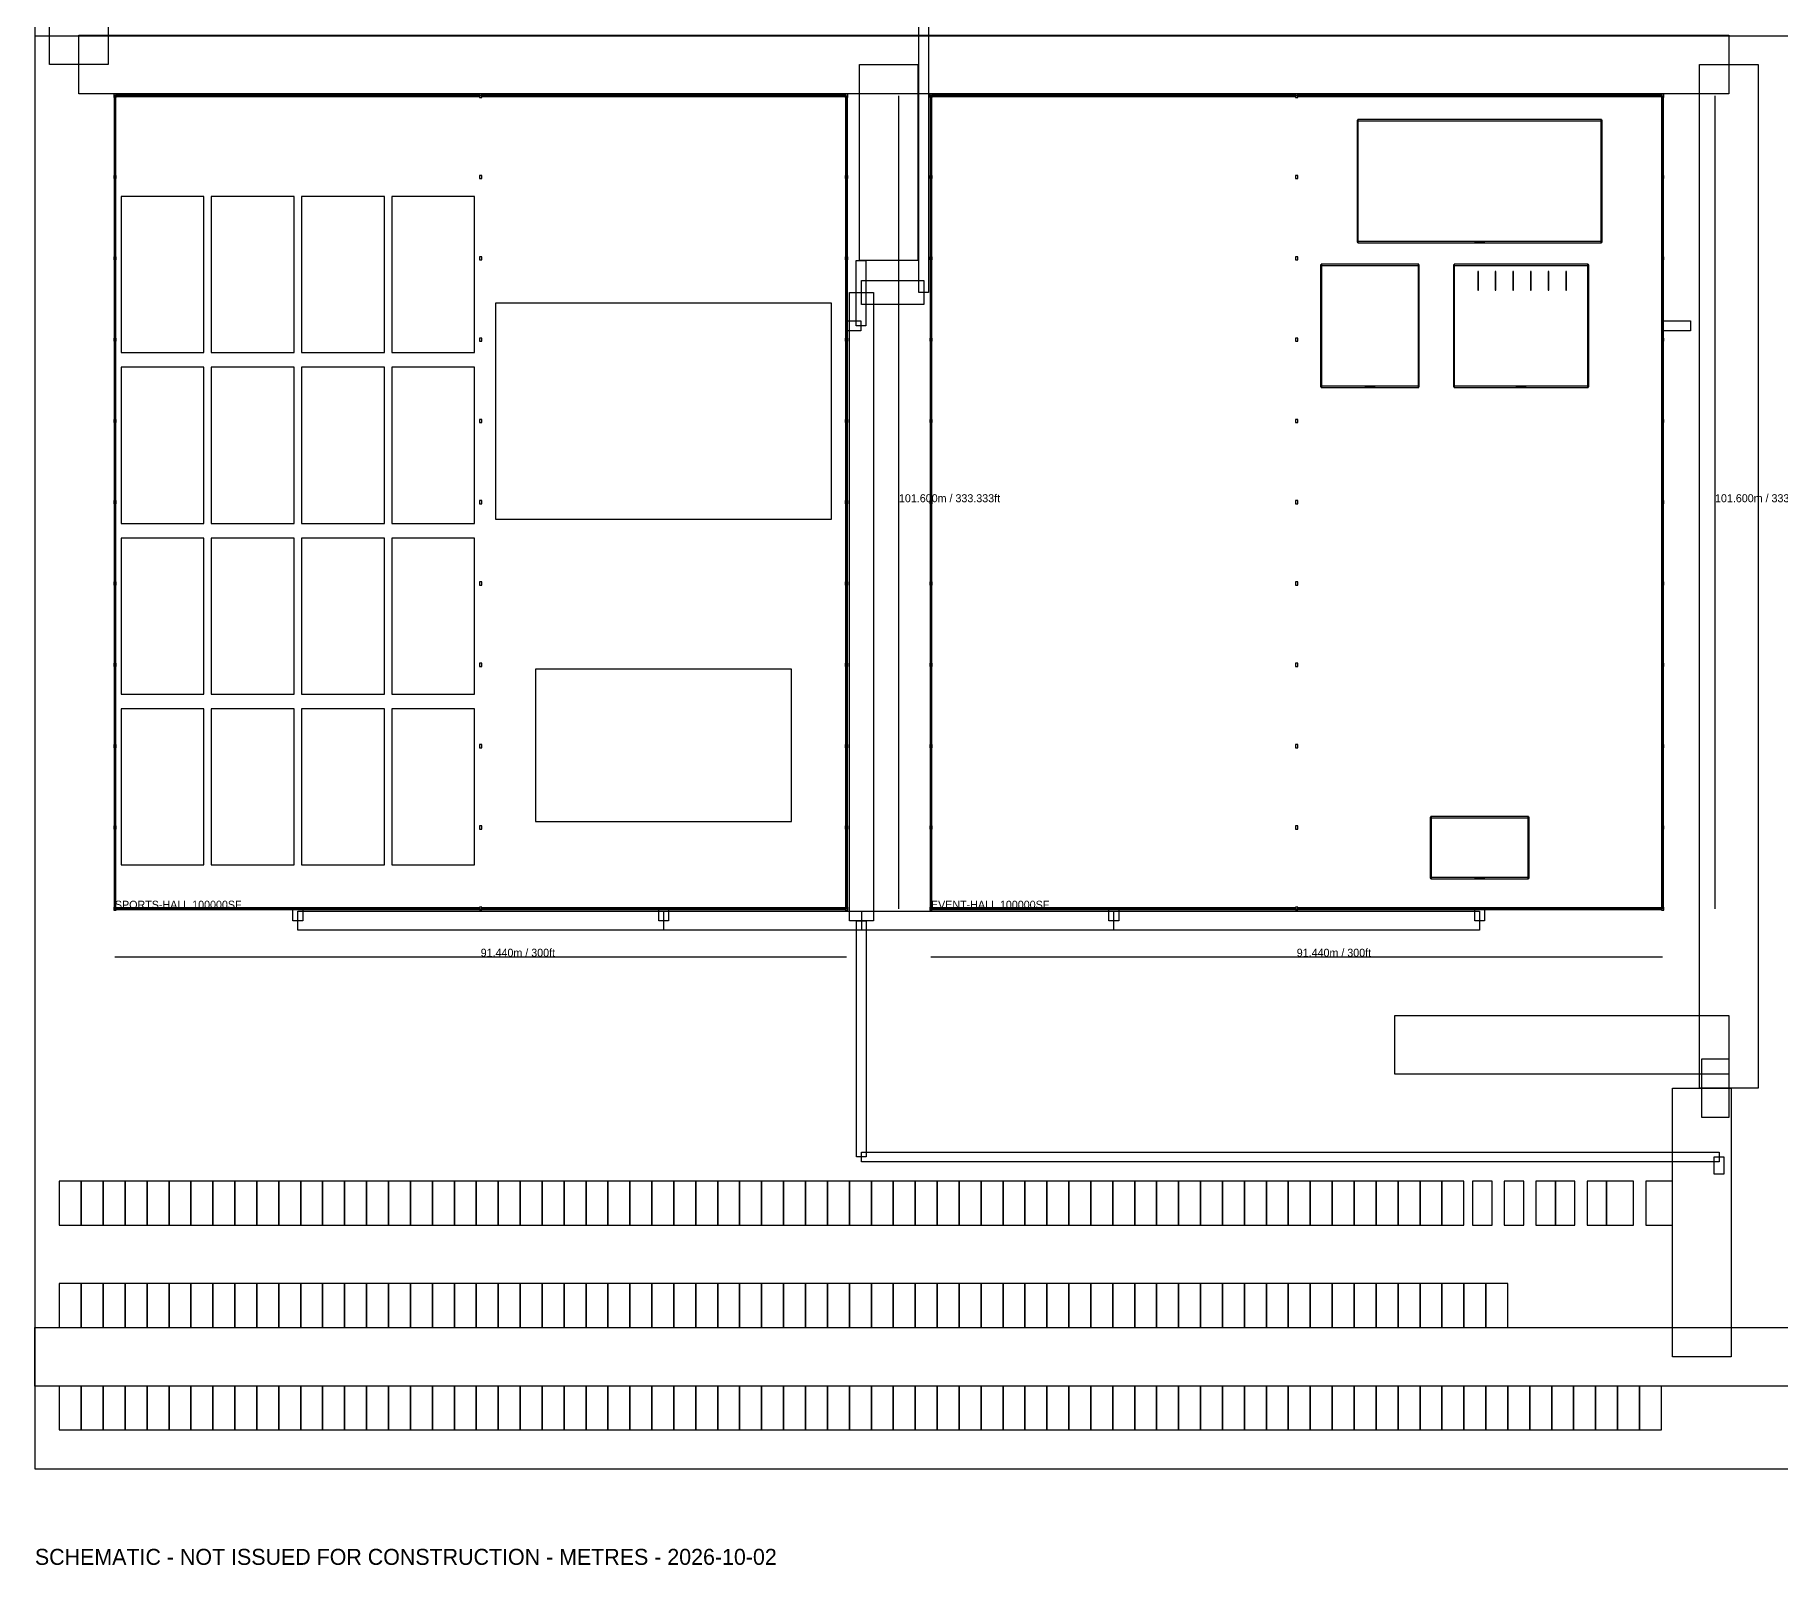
# Model space of a CAD drawing. Header units: metres. Extents: x 0 to 440, y -12 to 455.
# Drawn here: x 0 to 218.1, y -12 to 179.2 of the extents above; entities that cross this region are included whole.
import ezdxf

# ---------------------------------------------------------------- set-up
doc = ezdxf.new("R2010")
doc.units = ezdxf.units.M
for name, color, linetype in [('ASSUMED_BOUNDARY', 7, 'CONTINUOUS'), ('COURT_FREE_ZONE', 7, 'CONTINUOUS'), ('DIMENSIONS', 7, 'CONTINUOUS'), ('HALL_EVENT-HALL', 7, 'CONTINUOUS'), ('HALL_SPORTS-HALL', 7, 'CONTINUOUS'), ('IFCCOLUMN', 7, 'CONTINUOUS'), ('IFCDOOR', 7, 'CONTINUOUS'), ('IFCWALL', 7, 'CONTINUOUS'), ('NOTES', 7, 'CONTINUOUS'), ('OUTDOOR_30_ACRES', 7, 'CONTINUOUS'), ('PARKING_L1', 7, 'CONTINUOUS'), ('PARKING_L1_ADA', 7, 'CONTINUOUS'), ('SITE_ROADS', 7, 'CONTINUOUS'), ('SITE_WALKS', 7, 'CONTINUOUS')]:
    doc.layers.add(name, color=color, linetype=linetype)

msp = doc.modelspace()

# ---------------------------------------------------------------- linework, layer by layer
at = {"layer": 'ASSUMED_BOUNDARY'}
msp.add_lwpolyline([(0, 0), (440, 0), (440, 455), (0, 455)], close=True, dxfattribs=at)
at = {"layer": 'COURT_FREE_ZONE'}
for points in [[(10.762, 139.4944), (21.1252, 139.4944), (21.1252, 159.0016), (10.762, 159.0016)], [(22.0396, 139.4944), (32.4028, 139.4944), (32.4028, 159.0016), (22.0396, 159.0016)], [(33.3172, 139.4944), (43.6804, 139.4944), (43.6804, 159.0016), (33.3172, 159.0016)], [(44.5948, 139.4944), (54.958, 139.4944), (54.958, 159.0016), (44.5948, 159.0016)], [(99.58, 118.6792), (99.58, 145.6792), (57.58, 145.6792), (57.58, 118.6792)], [(10.762, 118.1584), (21.1252, 118.1584), (21.1252, 137.6656), (10.762, 137.6656)], [(22.0396, 118.1584), (32.4028, 118.1584), (32.4028, 137.6656), (22.0396, 137.6656)], [(33.3172, 118.1584), (43.6804, 118.1584), (43.6804, 137.6656), (33.3172, 137.6656)], [(44.5948, 118.1584), (54.958, 118.1584), (54.958, 137.6656), (44.5948, 137.6656)], [(10.762, 96.8224), (21.1252, 96.8224), (21.1252, 116.3296), (10.762, 116.3296)], [(22.0396, 96.8224), (32.4028, 96.8224), (32.4028, 116.3296), (22.0396, 116.3296)], [(33.3172, 96.8224), (43.6804, 96.8224), (43.6804, 116.3296), (33.3172, 116.3296)], [(44.5948, 96.8224), (54.958, 96.8224), (54.958, 116.3296), (44.5948, 116.3296)], [(62.58, 80.9216), (94.58, 80.9216), (94.58, 99.9216), (62.58, 99.9216)], [(10.762, 75.4864), (21.1252, 75.4864), (21.1252, 94.9936), (10.762, 94.9936)], [(22.0396, 75.4864), (32.4028, 75.4864), (32.4028, 94.9936), (22.0396, 94.9936)], [(33.3172, 75.4864), (43.6804, 75.4864), (43.6804, 94.9936), (33.3172, 94.9936)], [(44.5948, 75.4864), (54.958, 75.4864), (54.958, 94.9936), (44.5948, 94.9936)]]:
    msp.add_lwpolyline(points, close=True, dxfattribs=at)
at = {"layer": 'DIMENSIONS'}
for points in [[(108, 70), (108, 171.6)], [(210, 70), (210, 171.6)], [(10, 64), (101.44, 64)], [(112, 64), (203.44, 64)]]:
    msp.add_lwpolyline(points, dxfattribs=at)
at = {"layer": 'HALL_EVENT-HALL'}
msp.add_lwpolyline([(112, 70), (203.44, 70), (203.44, 171.6), (112, 171.6)], close=True, dxfattribs=at)
at = {"layer": 'HALL_SPORTS-HALL'}
msp.add_lwpolyline([(10, 70), (101.44, 70), (101.44, 171.6), (10, 171.6)], close=True, dxfattribs=at)
at = {"layer": 'IFCCOLUMN'}
for points in [[(9.85, 171.400006), (10.15, 171.400006), (10.15, 171.800006), (9.85, 171.800006)], [(55.570001, 171.400006), (55.870001, 171.400006), (55.870001, 171.800006), (55.570001, 171.800006)], [(101.290002, 171.400006), (101.590002, 171.400006), (101.590002, 171.800006), (101.290002, 171.800006)], [(111.85, 171.400006), (112.15, 171.400006), (112.15, 171.800006), (111.85, 171.800006)], [(157.570001, 171.400006), (157.870001, 171.400006), (157.870001, 171.800006), (157.570001, 171.800006)], [(203.290002, 171.400006), (203.590002, 171.400006), (203.590002, 171.800006), (203.290002, 171.800006)], [(9.85, 161.240002), (10.15, 161.240002), (10.15, 161.640002), (9.85, 161.640002)], [(55.570001, 161.240002), (55.870001, 161.240002), (55.870001, 161.640002), (55.570001, 161.640002)], [(101.290002, 161.240002), (101.590002, 161.240002), (101.590002, 161.640002), (101.290002, 161.640002)], [(111.85, 161.240002), (112.15, 161.240002), (112.15, 161.640002), (111.85, 161.640002)], [(157.570001, 161.240002), (157.870001, 161.240002), (157.870001, 161.640002), (157.570001, 161.640002)], [(203.290002, 161.240002), (203.590002, 161.240002), (203.590002, 161.640002), (203.290002, 161.640002)], [(9.85, 151.079999), (10.15, 151.079999), (10.15, 151.479999), (9.85, 151.479999)], [(55.570001, 151.079999), (55.870001, 151.079999), (55.870001, 151.479999), (55.570001, 151.479999)], [(101.290002, 151.079999), (101.590002, 151.079999), (101.590002, 151.479999), (101.290002, 151.479999)], [(111.85, 151.079999), (112.15, 151.079999), (112.15, 151.479999), (111.85, 151.479999)], [(157.570001, 151.079999), (157.870001, 151.079999), (157.870001, 151.479999), (157.570001, 151.479999)], [(203.290002, 151.079999), (203.590002, 151.079999), (203.590002, 151.479999), (203.290002, 151.479999)], [(9.85, 140.919995), (10.15, 140.919995), (10.15, 141.319995), (9.85, 141.319995)], [(55.570001, 140.919995), (55.870001, 140.919995), (55.870001, 141.319995), (55.570001, 141.319995)], [(101.290002, 140.919995), (101.590002, 140.919995), (101.590002, 141.319995), (101.290002, 141.319995)], [(111.85, 140.919995), (112.15, 140.919995), (112.15, 141.319995), (111.85, 141.319995)], [(157.570001, 140.919995), (157.870001, 140.919995), (157.870001, 141.319995), (157.570001, 141.319995)], [(203.290002, 140.919995), (203.590002, 140.919995), (203.590002, 141.319995), (203.290002, 141.319995)], [(9.85, 130.760007), (10.15, 130.760007), (10.15, 131.160007), (9.85, 131.160007)], [(55.570001, 130.760007), (55.870001, 130.760007), (55.870001, 131.160007), (55.570001, 131.160007)], [(101.290002, 130.760007), (101.590002, 130.760007), (101.590002, 131.160007), (101.290002, 131.160007)], [(111.85, 130.760007), (112.15, 130.760007), (112.15, 131.160007), (111.85, 131.160007)], [(157.570001, 130.760007), (157.870001, 130.760007), (157.870001, 131.160007), (157.570001, 131.160007)], [(203.290002, 130.760007), (203.590002, 130.760007), (203.590002, 131.160007), (203.290002, 131.160007)], [(9.85, 120.600003), (10.15, 120.600003), (10.15, 121.000003), (9.85, 121.000003)], [(55.570001, 120.600003), (55.870001, 120.600003), (55.870001, 121.000003), (55.570001, 121.000003)], [(101.290002, 120.600003), (101.590002, 120.600003), (101.590002, 121.000003), (101.290002, 121.000003)], [(111.85, 120.600003), (112.15, 120.600003), (112.15, 121.000003), (111.85, 121.000003)], [(157.570001, 120.600003), (157.870001, 120.600003), (157.870001, 121.000003), (157.570001, 121.000003)], [(203.290002, 120.600003), (203.590002, 120.600003), (203.590002, 121.000003), (203.290002, 121.000003)], [(9.85, 110.439999), (10.15, 110.439999), (10.15, 110.839999), (9.85, 110.839999)], [(55.570001, 110.439999), (55.870001, 110.439999), (55.870001, 110.839999), (55.570001, 110.839999)], [(101.290002, 110.439999), (101.590002, 110.439999), (101.590002, 110.839999), (101.290002, 110.839999)], [(111.85, 110.439999), (112.15, 110.439999), (112.15, 110.839999), (111.85, 110.839999)], [(157.570001, 110.439999), (157.870001, 110.439999), (157.870001, 110.839999), (157.570001, 110.839999)], [(203.290002, 110.439999), (203.590002, 110.439999), (203.590002, 110.839999), (203.290002, 110.839999)], [(9.85, 100.280003), (10.15, 100.280003), (10.15, 100.680003), (9.85, 100.680003)], [(55.570001, 100.280003), (55.870001, 100.280003), (55.870001, 100.680003), (55.570001, 100.680003)], [(101.290002, 100.280003), (101.590002, 100.280003), (101.590002, 100.680003), (101.290002, 100.680003)], [(111.85, 100.280003), (112.15, 100.280003), (112.15, 100.680003), (111.85, 100.680003)], [(157.570001, 100.280003), (157.870001, 100.280003), (157.870001, 100.680003), (157.570001, 100.680003)], [(203.290002, 100.280003), (203.590002, 100.280003), (203.590002, 100.680003), (203.290002, 100.680003)], [(9.85, 90.12), (10.15, 90.12), (10.15, 90.52), (9.85, 90.52)], [(55.570001, 90.12), (55.870001, 90.12), (55.870001, 90.52), (55.570001, 90.52)], [(101.290002, 90.12), (101.590002, 90.12), (101.590002, 90.52), (101.290002, 90.52)], [(111.85, 90.12), (112.15, 90.12), (112.15, 90.52), (111.85, 90.52)], [(157.570001, 90.12), (157.870001, 90.12), (157.870001, 90.52), (157.570001, 90.52)], [(203.290002, 90.12), (203.590002, 90.12), (203.590002, 90.52), (203.290002, 90.52)], [(9.85, 79.960004), (10.15, 79.960004), (10.15, 80.360004), (9.85, 80.360004)], [(55.570001, 79.960004), (55.870001, 79.960004), (55.870001, 80.360004), (55.570001, 80.360004)], [(101.290002, 79.960004), (101.590002, 79.960004), (101.590002, 80.360004), (101.290002, 80.360004)], [(111.85, 79.960004), (112.15, 79.960004), (112.15, 80.360004), (111.85, 80.360004)], [(157.570001, 79.960004), (157.870001, 79.960004), (157.870001, 80.360004), (157.570001, 80.360004)], [(203.290002, 79.960004), (203.590002, 79.960004), (203.590002, 80.360004), (203.290002, 80.360004)], [(9.85, 69.8), (10.15, 69.8), (10.15, 70.2), (9.85, 70.2)], [(55.570001, 69.8), (55.870001, 69.8), (55.870001, 70.2), (55.570001, 70.2)], [(101.290002, 69.8), (101.590002, 69.8), (101.590002, 70.2), (101.290002, 70.2)], [(111.85, 69.8), (112.15, 69.8), (112.15, 70.2), (111.85, 70.2)], [(157.570001, 69.8), (157.870001, 69.8), (157.870001, 70.2), (157.570001, 70.2)], [(203.290002, 69.8), (203.590002, 69.8), (203.590002, 70.2), (203.290002, 70.2)]]:
    msp.add_lwpolyline(points, close=True, dxfattribs=at)
at = {"layer": 'IFCDOOR'}
for points in [[(31.6408, 171.57), (34.0792, 171.57), (34.0792, 171.63), (31.6408, 171.63)], [(77.3608, 171.57), (79.7992, 171.57), (79.7992, 171.63), (77.3608, 171.63)], [(133.6408, 171.57), (136.0792, 171.57), (136.0792, 171.63), (133.6408, 171.63)], [(179.3608, 171.57), (181.7992, 171.57), (181.7992, 171.63), (179.3608, 171.63)], [(179.97, 153.282), (181.19, 153.282), (181.19, 153.342), (179.97, 153.342)], [(101.41, 144.3712), (101.47, 144.3712), (101.47, 148.0288), (101.41, 148.0288)], [(203.41, 144.3712), (203.47, 144.3712), (203.47, 148.0288), (203.41, 148.0288)], [(166.254, 135.1972), (167.474, 135.1972), (167.474, 135.2572), (166.254, 135.2572)], [(185.1516, 135.1972), (186.3716, 135.1972), (186.3716, 135.2572), (185.1516, 135.2572)], [(9.97, 114.5008), (10.03, 114.5008), (10.03, 116.9392), (9.97, 116.9392)], [(111.97, 114.5008), (112.03, 114.5008), (112.03, 116.9392), (111.97, 116.9392)], [(179.97, 73.78), (181.19, 73.78), (181.19, 73.84), (179.97, 73.84)], [(31.6408, 69.97), (34.0792, 69.97), (34.0792, 70.03), (31.6408, 70.03)], [(77.3608, 69.97), (79.7992, 69.97), (79.7992, 70.03), (77.3608, 70.03)], [(133.6408, 69.97), (136.0792, 69.97), (136.0792, 70.03), (133.6408, 70.03)], [(179.3608, 69.97), (181.7992, 69.97), (181.7992, 70.03), (179.3608, 70.03)]]:
    msp.add_lwpolyline(points, close=True, dxfattribs=at)
at = {"layer": 'IFCWALL'}
for points in [[(9.89, 161.54), (10.11, 161.54), (10.11, 171.5), (9.89, 171.5)], [(9.89, 161.54), (10.11, 161.54), (10.11, 171.5), (9.89, 171.5)], [(10.15, 171.49), (55.57, 171.49), (55.57, 171.71), (10.15, 171.71)], [(55.87, 171.49), (101.29, 171.49), (101.29, 171.71), (55.87, 171.71)], [(101.33, 161.54), (101.55, 161.54), (101.55, 171.5), (101.33, 171.5)], [(101.33, 161.54), (101.55, 161.54), (101.55, 171.5), (101.33, 171.5)], [(111.89, 161.54), (112.11, 161.54), (112.11, 171.5), (111.89, 171.5)], [(111.89, 161.54), (112.11, 161.54), (112.11, 171.5), (111.89, 171.5)], [(112.15, 171.49), (157.57, 171.49), (157.57, 171.71), (112.15, 171.71)], [(157.87, 171.49), (203.29, 171.49), (203.29, 171.71), (157.87, 171.71)], [(203.33, 161.54), (203.55, 161.54), (203.55, 171.5), (203.33, 171.5)], [(203.33, 161.54), (203.55, 161.54), (203.55, 171.5), (203.33, 171.5)], [(165.265, 153.312), (165.415, 153.312), (165.415, 168.552), (165.265, 168.552)], [(165.34, 168.477), (195.82, 168.477), (195.82, 168.627), (165.34, 168.627)], [(195.745, 153.312), (195.895, 153.312), (195.895, 168.552), (195.745, 168.552)], [(9.89, 151.38), (10.11, 151.38), (10.11, 161.34), (9.89, 161.34)], [(9.89, 151.38), (10.11, 151.38), (10.11, 161.34), (9.89, 161.34)], [(101.33, 151.38), (101.55, 151.38), (101.55, 161.34), (101.33, 161.34)], [(101.33, 151.38), (101.55, 151.38), (101.55, 161.34), (101.33, 161.34)], [(111.89, 151.38), (112.11, 151.38), (112.11, 161.34), (111.89, 161.34)], [(111.89, 151.38), (112.11, 151.38), (112.11, 161.34), (111.89, 161.34)], [(203.33, 151.38), (203.55, 151.38), (203.55, 161.34), (203.33, 161.34)], [(203.33, 151.38), (203.55, 151.38), (203.55, 161.34), (203.33, 161.34)], [(165.34, 153.237), (195.82, 153.237), (195.82, 153.387), (165.34, 153.387)], [(9.89, 141.22), (10.11, 141.22), (10.11, 151.18), (9.89, 151.18)], [(9.89, 141.22), (10.11, 141.22), (10.11, 151.18), (9.89, 151.18)], [(101.33, 141.22), (101.55, 141.22), (101.55, 151.18), (101.33, 151.18)], [(111.89, 141.22), (112.11, 141.22), (112.11, 151.18), (111.89, 151.18)], [(111.89, 141.22), (112.11, 141.22), (112.11, 151.18), (111.89, 151.18)], [(160.768, 150.3922), (172.96, 150.3922), (172.96, 150.5422), (160.768, 150.5422)], [(177.3796, 150.3922), (194.1436, 150.3922), (194.1436, 150.5422), (177.3796, 150.5422)], [(203.33, 141.22), (203.55, 141.22), (203.55, 151.18), (203.33, 151.18)], [(160.693, 135.2272), (160.843, 135.2272), (160.843, 150.4672), (160.693, 150.4672)], [(172.885, 135.2272), (173.035, 135.2272), (173.035, 150.4672), (172.885, 150.4672)], [(177.3046, 135.2272), (177.4546, 135.2272), (177.4546, 150.4672), (177.3046, 150.4672)], [(180.3396, 147.3172), (180.4196, 147.3172), (180.4196, 149.6172), (180.3396, 149.6172)], [(182.5396, 147.3172), (182.6196, 147.3172), (182.6196, 149.6172), (182.5396, 149.6172)], [(184.7396, 147.3172), (184.8196, 147.3172), (184.8196, 149.6172), (184.7396, 149.6172)], [(186.9396, 147.3172), (187.0196, 147.3172), (187.0196, 149.6172), (186.9396, 149.6172)], [(189.1396, 147.3172), (189.2196, 147.3172), (189.2196, 149.6172), (189.1396, 149.6172)], [(191.3396, 147.3172), (191.4196, 147.3172), (191.4196, 149.6172), (191.3396, 149.6172)], [(194.0686, 135.2272), (194.2186, 135.2272), (194.2186, 150.4672), (194.0686, 150.4672)], [(9.89, 131.06), (10.11, 131.06), (10.11, 141.02), (9.89, 141.02)], [(9.89, 131.06), (10.11, 131.06), (10.11, 141.02), (9.89, 141.02)], [(101.33, 131.06), (101.55, 131.06), (101.55, 141.02), (101.33, 141.02)], [(101.33, 131.06), (101.55, 131.06), (101.55, 141.02), (101.33, 141.02)], [(111.89, 131.06), (112.11, 131.06), (112.11, 141.02), (111.89, 141.02)], [(111.89, 131.06), (112.11, 131.06), (112.11, 141.02), (111.89, 141.02)], [(203.33, 131.06), (203.55, 131.06), (203.55, 141.02), (203.33, 141.02)], [(203.33, 131.06), (203.55, 131.06), (203.55, 141.02), (203.33, 141.02)], [(160.768, 135.1522), (172.96, 135.1522), (172.96, 135.3022), (160.768, 135.3022)], [(177.3796, 135.1522), (194.1436, 135.1522), (194.1436, 135.3022), (177.3796, 135.3022)], [(9.89, 120.9), (10.11, 120.9), (10.11, 130.86), (9.89, 130.86)], [(9.89, 120.9), (10.11, 120.9), (10.11, 130.86), (9.89, 130.86)], [(101.33, 120.9), (101.55, 120.9), (101.55, 130.86), (101.33, 130.86)], [(101.33, 120.9), (101.55, 120.9), (101.55, 130.86), (101.33, 130.86)], [(111.89, 120.9), (112.11, 120.9), (112.11, 130.86), (111.89, 130.86)], [(111.89, 120.9), (112.11, 120.9), (112.11, 130.86), (111.89, 130.86)], [(203.33, 120.9), (203.55, 120.9), (203.55, 130.86), (203.33, 130.86)], [(203.33, 120.9), (203.55, 120.9), (203.55, 130.86), (203.33, 130.86)], [(9.89, 110.74), (10.11, 110.74), (10.11, 120.7), (9.89, 120.7)], [(101.33, 110.74), (101.55, 110.74), (101.55, 120.7), (101.33, 120.7)], [(101.33, 110.74), (101.55, 110.74), (101.55, 120.7), (101.33, 120.7)], [(111.89, 110.74), (112.11, 110.74), (112.11, 120.7), (111.89, 120.7)], [(203.33, 110.74), (203.55, 110.74), (203.55, 120.7), (203.33, 120.7)], [(203.33, 110.74), (203.55, 110.74), (203.55, 120.7), (203.33, 120.7)], [(9.89, 100.58), (10.11, 100.58), (10.11, 110.54), (9.89, 110.54)], [(9.89, 100.58), (10.11, 100.58), (10.11, 110.54), (9.89, 110.54)], [(101.33, 100.58), (101.55, 100.58), (101.55, 110.54), (101.33, 110.54)], [(101.33, 100.58), (101.55, 100.58), (101.55, 110.54), (101.33, 110.54)], [(111.89, 100.58), (112.11, 100.58), (112.11, 110.54), (111.89, 110.54)], [(111.89, 100.58), (112.11, 100.58), (112.11, 110.54), (111.89, 110.54)], [(203.33, 100.58), (203.55, 100.58), (203.55, 110.54), (203.33, 110.54)], [(203.33, 100.58), (203.55, 100.58), (203.55, 110.54), (203.33, 110.54)], [(9.89, 90.42), (10.11, 90.42), (10.11, 100.38), (9.89, 100.38)], [(9.89, 90.42), (10.11, 90.42), (10.11, 100.38), (9.89, 100.38)], [(101.33, 90.42), (101.55, 90.42), (101.55, 100.38), (101.33, 100.38)], [(101.33, 90.42), (101.55, 90.42), (101.55, 100.38), (101.33, 100.38)], [(111.89, 90.42), (112.11, 90.42), (112.11, 100.38), (111.89, 100.38)], [(111.89, 90.42), (112.11, 90.42), (112.11, 100.38), (111.89, 100.38)], [(203.33, 90.42), (203.55, 90.42), (203.55, 100.38), (203.33, 100.38)], [(203.33, 90.42), (203.55, 90.42), (203.55, 100.38), (203.33, 100.38)], [(9.89, 80.26), (10.11, 80.26), (10.11, 90.22), (9.89, 90.22)], [(9.89, 80.26), (10.11, 80.26), (10.11, 90.22), (9.89, 90.22)], [(101.33, 80.26), (101.55, 80.26), (101.55, 90.22), (101.33, 90.22)], [(101.33, 80.26), (101.55, 80.26), (101.55, 90.22), (101.33, 90.22)], [(111.89, 80.26), (112.11, 80.26), (112.11, 90.22), (111.89, 90.22)], [(111.89, 80.26), (112.11, 80.26), (112.11, 90.22), (111.89, 90.22)], [(203.33, 80.26), (203.55, 80.26), (203.55, 90.22), (203.33, 90.22)], [(203.33, 80.26), (203.55, 80.26), (203.55, 90.22), (203.33, 90.22)], [(174.409, 73.81), (174.559, 73.81), (174.559, 81.43), (174.409, 81.43)], [(174.484, 81.355), (186.676, 81.355), (186.676, 81.505), (174.484, 81.505)], [(186.601, 73.81), (186.751, 73.81), (186.751, 81.43), (186.601, 81.43)], [(9.89, 70.1), (10.11, 70.1), (10.11, 80.06), (9.89, 80.06)], [(9.89, 70.1), (10.11, 70.1), (10.11, 80.06), (9.89, 80.06)], [(101.33, 70.1), (101.55, 70.1), (101.55, 80.06), (101.33, 80.06)], [(101.33, 70.1), (101.55, 70.1), (101.55, 80.06), (101.33, 80.06)], [(111.89, 70.1), (112.11, 70.1), (112.11, 80.06), (111.89, 80.06)], [(111.89, 70.1), (112.11, 70.1), (112.11, 80.06), (111.89, 80.06)], [(203.33, 70.1), (203.55, 70.1), (203.55, 80.06), (203.33, 80.06)], [(203.33, 70.1), (203.55, 70.1), (203.55, 80.06), (203.33, 80.06)], [(174.484, 73.735), (186.676, 73.735), (186.676, 73.885), (174.484, 73.885)], [(10.15, 69.89), (55.57, 69.89), (55.57, 70.11), (10.15, 70.11)], [(55.87, 69.89), (101.29, 69.89), (101.29, 70.11), (55.87, 70.11)], [(112.15, 69.89), (157.57, 69.89), (157.57, 70.11), (112.15, 70.11)], [(157.87, 69.89), (203.29, 69.89), (203.29, 70.11), (157.87, 70.11)]]:
    msp.add_lwpolyline(points, close=True, dxfattribs=at)
at = {"layer": 'OUTDOOR_30_ACRES'}
msp.add_lwpolyline([(0, 179.077971), (440, 179.077971), (440, 455), (0, 455)], close=True, dxfattribs=at)
at = {"layer": 'PARKING_L1'}
for points in [[(3.048, 30.4592), (5.7912, 30.4592), (5.7912, 35.9456), (3.048, 35.9456)], [(5.7912, 30.4592), (8.5344, 30.4592), (8.5344, 35.9456), (5.7912, 35.9456)], [(8.5344, 30.4592), (11.2776, 30.4592), (11.2776, 35.9456), (8.5344, 35.9456)], [(11.2776, 30.4592), (14.0208, 30.4592), (14.0208, 35.9456), (11.2776, 35.9456)], [(14.0208, 30.4592), (16.764, 30.4592), (16.764, 35.9456), (14.0208, 35.9456)], [(16.764, 30.4592), (19.5072, 30.4592), (19.5072, 35.9456), (16.764, 35.9456)], [(19.5072, 30.4592), (22.2504, 30.4592), (22.2504, 35.9456), (19.5072, 35.9456)], [(22.2504, 30.4592), (24.9936, 30.4592), (24.9936, 35.9456), (22.2504, 35.9456)], [(24.9936, 30.4592), (27.7368, 30.4592), (27.7368, 35.9456), (24.9936, 35.9456)], [(27.7368, 30.4592), (30.48, 30.4592), (30.48, 35.9456), (27.7368, 35.9456)], [(30.48, 30.4592), (33.2232, 30.4592), (33.2232, 35.9456), (30.48, 35.9456)], [(33.2232, 30.4592), (35.9664, 30.4592), (35.9664, 35.9456), (33.2232, 35.9456)], [(35.9664, 30.4592), (38.7096, 30.4592), (38.7096, 35.9456), (35.9664, 35.9456)], [(38.7096, 30.4592), (41.4528, 30.4592), (41.4528, 35.9456), (38.7096, 35.9456)], [(41.4528, 30.4592), (44.196, 30.4592), (44.196, 35.9456), (41.4528, 35.9456)], [(44.196, 30.4592), (46.9392, 30.4592), (46.9392, 35.9456), (44.196, 35.9456)], [(46.9392, 30.4592), (49.6824, 30.4592), (49.6824, 35.9456), (46.9392, 35.9456)], [(49.6824, 30.4592), (52.4256, 30.4592), (52.4256, 35.9456), (49.6824, 35.9456)], [(52.4256, 30.4592), (55.1688, 30.4592), (55.1688, 35.9456), (52.4256, 35.9456)], [(55.1688, 30.4592), (57.912, 30.4592), (57.912, 35.9456), (55.1688, 35.9456)], [(57.912, 30.4592), (60.6552, 30.4592), (60.6552, 35.9456), (57.912, 35.9456)], [(60.6552, 30.4592), (63.3984, 30.4592), (63.3984, 35.9456), (60.6552, 35.9456)], [(63.3984, 30.4592), (66.1416, 30.4592), (66.1416, 35.9456), (63.3984, 35.9456)], [(66.1416, 30.4592), (68.8848, 30.4592), (68.8848, 35.9456), (66.1416, 35.9456)], [(68.8848, 30.4592), (71.628, 30.4592), (71.628, 35.9456), (68.8848, 35.9456)], [(71.628, 30.4592), (74.3712, 30.4592), (74.3712, 35.9456), (71.628, 35.9456)], [(74.3712, 30.4592), (77.1144, 30.4592), (77.1144, 35.9456), (74.3712, 35.9456)], [(77.1144, 30.4592), (79.8576, 30.4592), (79.8576, 35.9456), (77.1144, 35.9456)], [(79.8576, 30.4592), (82.6008, 30.4592), (82.6008, 35.9456), (79.8576, 35.9456)], [(82.6008, 30.4592), (85.344, 30.4592), (85.344, 35.9456), (82.6008, 35.9456)], [(85.344, 30.4592), (88.0872, 30.4592), (88.0872, 35.9456), (85.344, 35.9456)], [(88.0872, 30.4592), (90.8304, 30.4592), (90.8304, 35.9456), (88.0872, 35.9456)], [(90.8304, 30.4592), (93.5736, 30.4592), (93.5736, 35.9456), (90.8304, 35.9456)], [(93.5736, 30.4592), (96.3168, 30.4592), (96.3168, 35.9456), (93.5736, 35.9456)], [(96.3168, 30.4592), (99.06, 30.4592), (99.06, 35.9456), (96.3168, 35.9456)], [(99.06, 30.4592), (101.8032, 30.4592), (101.8032, 35.9456), (99.06, 35.9456)], [(101.8032, 30.4592), (104.5464, 30.4592), (104.5464, 35.9456), (101.8032, 35.9456)], [(104.5464, 30.4592), (107.2896, 30.4592), (107.2896, 35.9456), (104.5464, 35.9456)], [(107.2896, 30.4592), (110.0328, 30.4592), (110.0328, 35.9456), (107.2896, 35.9456)], [(110.0328, 30.4592), (112.776, 30.4592), (112.776, 35.9456), (110.0328, 35.9456)], [(112.776, 30.4592), (115.5192, 30.4592), (115.5192, 35.9456), (112.776, 35.9456)], [(115.5192, 30.4592), (118.2624, 30.4592), (118.2624, 35.9456), (115.5192, 35.9456)], [(118.2624, 30.4592), (121.0056, 30.4592), (121.0056, 35.9456), (118.2624, 35.9456)], [(121.0056, 30.4592), (123.7488, 30.4592), (123.7488, 35.9456), (121.0056, 35.9456)], [(123.7488, 30.4592), (126.492, 30.4592), (126.492, 35.9456), (123.7488, 35.9456)], [(126.492, 30.4592), (129.2352, 30.4592), (129.2352, 35.9456), (126.492, 35.9456)], [(129.2352, 30.4592), (131.9784, 30.4592), (131.9784, 35.9456), (129.2352, 35.9456)], [(131.9784, 30.4592), (134.7216, 30.4592), (134.7216, 35.9456), (131.9784, 35.9456)], [(134.7216, 30.4592), (137.4648, 30.4592), (137.4648, 35.9456), (134.7216, 35.9456)], [(137.4648, 30.4592), (140.208, 30.4592), (140.208, 35.9456), (137.4648, 35.9456)], [(140.208, 30.4592), (142.9512, 30.4592), (142.9512, 35.9456), (140.208, 35.9456)], [(142.9512, 30.4592), (145.6944, 30.4592), (145.6944, 35.9456), (142.9512, 35.9456)], [(145.6944, 30.4592), (148.4376, 30.4592), (148.4376, 35.9456), (145.6944, 35.9456)], [(148.4376, 30.4592), (151.1808, 30.4592), (151.1808, 35.9456), (148.4376, 35.9456)], [(151.1808, 30.4592), (153.924, 30.4592), (153.924, 35.9456), (151.1808, 35.9456)], [(153.924, 30.4592), (156.6672, 30.4592), (156.6672, 35.9456), (153.924, 35.9456)], [(156.6672, 30.4592), (159.4104, 30.4592), (159.4104, 35.9456), (156.6672, 35.9456)], [(159.4104, 30.4592), (162.1536, 30.4592), (162.1536, 35.9456), (159.4104, 35.9456)], [(162.1536, 30.4592), (164.8968, 30.4592), (164.8968, 35.9456), (162.1536, 35.9456)], [(164.8968, 30.4592), (167.64, 30.4592), (167.64, 35.9456), (164.8968, 35.9456)], [(167.64, 30.4592), (170.3832, 30.4592), (170.3832, 35.9456), (167.64, 35.9456)], [(170.3832, 30.4592), (173.1264, 30.4592), (173.1264, 35.9456), (170.3832, 35.9456)], [(173.1264, 30.4592), (175.8696, 30.4592), (175.8696, 35.9456), (173.1264, 35.9456)], [(175.8696, 30.4592), (178.6128, 30.4592), (178.6128, 35.9456), (175.8696, 35.9456)], [(3.048, 17.6576), (5.7912, 17.6576), (5.7912, 23.144), (3.048, 23.144)], [(5.7912, 17.6576), (8.5344, 17.6576), (8.5344, 23.144), (5.7912, 23.144)], [(8.5344, 17.6576), (11.2776, 17.6576), (11.2776, 23.144), (8.5344, 23.144)], [(11.2776, 17.6576), (14.0208, 17.6576), (14.0208, 23.144), (11.2776, 23.144)], [(14.0208, 17.6576), (16.764, 17.6576), (16.764, 23.144), (14.0208, 23.144)], [(16.764, 17.6576), (19.5072, 17.6576), (19.5072, 23.144), (16.764, 23.144)], [(19.5072, 17.6576), (22.2504, 17.6576), (22.2504, 23.144), (19.5072, 23.144)], [(22.2504, 17.6576), (24.9936, 17.6576), (24.9936, 23.144), (22.2504, 23.144)], [(24.9936, 17.6576), (27.7368, 17.6576), (27.7368, 23.144), (24.9936, 23.144)], [(27.7368, 17.6576), (30.48, 17.6576), (30.48, 23.144), (27.7368, 23.144)], [(30.48, 17.6576), (33.2232, 17.6576), (33.2232, 23.144), (30.48, 23.144)], [(33.2232, 17.6576), (35.9664, 17.6576), (35.9664, 23.144), (33.2232, 23.144)], [(35.9664, 17.6576), (38.7096, 17.6576), (38.7096, 23.144), (35.9664, 23.144)], [(38.7096, 17.6576), (41.4528, 17.6576), (41.4528, 23.144), (38.7096, 23.144)], [(41.4528, 17.6576), (44.196, 17.6576), (44.196, 23.144), (41.4528, 23.144)], [(44.196, 17.6576), (46.9392, 17.6576), (46.9392, 23.144), (44.196, 23.144)], [(46.9392, 17.6576), (49.6824, 17.6576), (49.6824, 23.144), (46.9392, 23.144)], [(49.6824, 17.6576), (52.4256, 17.6576), (52.4256, 23.144), (49.6824, 23.144)], [(52.4256, 17.6576), (55.1688, 17.6576), (55.1688, 23.144), (52.4256, 23.144)], [(55.1688, 17.6576), (57.912, 17.6576), (57.912, 23.144), (55.1688, 23.144)], [(57.912, 17.6576), (60.6552, 17.6576), (60.6552, 23.144), (57.912, 23.144)], [(60.6552, 17.6576), (63.3984, 17.6576), (63.3984, 23.144), (60.6552, 23.144)], [(63.3984, 17.6576), (66.1416, 17.6576), (66.1416, 23.144), (63.3984, 23.144)], [(66.1416, 17.6576), (68.8848, 17.6576), (68.8848, 23.144), (66.1416, 23.144)], [(68.8848, 17.6576), (71.628, 17.6576), (71.628, 23.144), (68.8848, 23.144)], [(71.628, 17.6576), (74.3712, 17.6576), (74.3712, 23.144), (71.628, 23.144)], [(74.3712, 17.6576), (77.1144, 17.6576), (77.1144, 23.144), (74.3712, 23.144)], [(77.1144, 17.6576), (79.8576, 17.6576), (79.8576, 23.144), (77.1144, 23.144)], [(79.8576, 17.6576), (82.6008, 17.6576), (82.6008, 23.144), (79.8576, 23.144)], [(82.6008, 17.6576), (85.344, 17.6576), (85.344, 23.144), (82.6008, 23.144)], [(85.344, 17.6576), (88.0872, 17.6576), (88.0872, 23.144), (85.344, 23.144)], [(88.0872, 17.6576), (90.8304, 17.6576), (90.8304, 23.144), (88.0872, 23.144)], [(90.8304, 17.6576), (93.5736, 17.6576), (93.5736, 23.144), (90.8304, 23.144)], [(93.5736, 17.6576), (96.3168, 17.6576), (96.3168, 23.144), (93.5736, 23.144)], [(96.3168, 17.6576), (99.06, 17.6576), (99.06, 23.144), (96.3168, 23.144)], [(99.06, 17.6576), (101.8032, 17.6576), (101.8032, 23.144), (99.06, 23.144)], [(101.8032, 17.6576), (104.5464, 17.6576), (104.5464, 23.144), (101.8032, 23.144)], [(104.5464, 17.6576), (107.2896, 17.6576), (107.2896, 23.144), (104.5464, 23.144)], [(107.2896, 17.6576), (110.0328, 17.6576), (110.0328, 23.144), (107.2896, 23.144)], [(110.0328, 17.6576), (112.776, 17.6576), (112.776, 23.144), (110.0328, 23.144)], [(112.776, 17.6576), (115.5192, 17.6576), (115.5192, 23.144), (112.776, 23.144)], [(115.5192, 17.6576), (118.2624, 17.6576), (118.2624, 23.144), (115.5192, 23.144)], [(118.2624, 17.6576), (121.0056, 17.6576), (121.0056, 23.144), (118.2624, 23.144)], [(121.0056, 17.6576), (123.7488, 17.6576), (123.7488, 23.144), (121.0056, 23.144)], [(123.7488, 17.6576), (126.492, 17.6576), (126.492, 23.144), (123.7488, 23.144)], [(126.492, 17.6576), (129.2352, 17.6576), (129.2352, 23.144), (126.492, 23.144)], [(129.2352, 17.6576), (131.9784, 17.6576), (131.9784, 23.144), (129.2352, 23.144)], [(131.9784, 17.6576), (134.7216, 17.6576), (134.7216, 23.144), (131.9784, 23.144)], [(134.7216, 17.6576), (137.4648, 17.6576), (137.4648, 23.144), (134.7216, 23.144)], [(137.4648, 17.6576), (140.208, 17.6576), (140.208, 23.144), (137.4648, 23.144)], [(140.208, 17.6576), (142.9512, 17.6576), (142.9512, 23.144), (140.208, 23.144)], [(142.9512, 17.6576), (145.6944, 17.6576), (145.6944, 23.144), (142.9512, 23.144)], [(145.6944, 17.6576), (148.4376, 17.6576), (148.4376, 23.144), (145.6944, 23.144)], [(148.4376, 17.6576), (151.1808, 17.6576), (151.1808, 23.144), (148.4376, 23.144)], [(151.1808, 17.6576), (153.924, 17.6576), (153.924, 23.144), (151.1808, 23.144)], [(153.924, 17.6576), (156.6672, 17.6576), (156.6672, 23.144), (153.924, 23.144)], [(156.6672, 17.6576), (159.4104, 17.6576), (159.4104, 23.144), (156.6672, 23.144)], [(159.4104, 17.6576), (162.1536, 17.6576), (162.1536, 23.144), (159.4104, 23.144)], [(162.1536, 17.6576), (164.8968, 17.6576), (164.8968, 23.144), (162.1536, 23.144)], [(164.8968, 17.6576), (167.64, 17.6576), (167.64, 23.144), (164.8968, 23.144)], [(167.64, 17.6576), (170.3832, 17.6576), (170.3832, 23.144), (167.64, 23.144)], [(170.3832, 17.6576), (173.1264, 17.6576), (173.1264, 23.144), (170.3832, 23.144)], [(173.1264, 17.6576), (175.8696, 17.6576), (175.8696, 23.144), (173.1264, 23.144)], [(175.8696, 17.6576), (178.6128, 17.6576), (178.6128, 23.144), (175.8696, 23.144)], [(178.6128, 17.6576), (181.356, 17.6576), (181.356, 23.144), (178.6128, 23.144)], [(181.356, 17.6576), (184.0992, 17.6576), (184.0992, 23.144), (181.356, 23.144)], [(3.048, 4.856), (5.7912, 4.856), (5.7912, 10.3424), (3.048, 10.3424)], [(5.7912, 4.856), (8.5344, 4.856), (8.5344, 10.3424), (5.7912, 10.3424)], [(8.5344, 4.856), (11.2776, 4.856), (11.2776, 10.3424), (8.5344, 10.3424)], [(11.2776, 4.856), (14.0208, 4.856), (14.0208, 10.3424), (11.2776, 10.3424)], [(14.0208, 4.856), (16.764, 4.856), (16.764, 10.3424), (14.0208, 10.3424)], [(16.764, 4.856), (19.5072, 4.856), (19.5072, 10.3424), (16.764, 10.3424)], [(19.5072, 4.856), (22.2504, 4.856), (22.2504, 10.3424), (19.5072, 10.3424)], [(22.2504, 4.856), (24.9936, 4.856), (24.9936, 10.3424), (22.2504, 10.3424)], [(24.9936, 4.856), (27.7368, 4.856), (27.7368, 10.3424), (24.9936, 10.3424)], [(27.7368, 4.856), (30.48, 4.856), (30.48, 10.3424), (27.7368, 10.3424)], [(30.48, 4.856), (33.2232, 4.856), (33.2232, 10.3424), (30.48, 10.3424)], [(33.2232, 4.856), (35.9664, 4.856), (35.9664, 10.3424), (33.2232, 10.3424)], [(35.9664, 4.856), (38.7096, 4.856), (38.7096, 10.3424), (35.9664, 10.3424)], [(38.7096, 4.856), (41.4528, 4.856), (41.4528, 10.3424), (38.7096, 10.3424)], [(41.4528, 4.856), (44.196, 4.856), (44.196, 10.3424), (41.4528, 10.3424)], [(44.196, 4.856), (46.9392, 4.856), (46.9392, 10.3424), (44.196, 10.3424)], [(46.9392, 4.856), (49.6824, 4.856), (49.6824, 10.3424), (46.9392, 10.3424)], [(49.6824, 4.856), (52.4256, 4.856), (52.4256, 10.3424), (49.6824, 10.3424)], [(52.4256, 4.856), (55.1688, 4.856), (55.1688, 10.3424), (52.4256, 10.3424)], [(55.1688, 4.856), (57.912, 4.856), (57.912, 10.3424), (55.1688, 10.3424)], [(57.912, 4.856), (60.6552, 4.856), (60.6552, 10.3424), (57.912, 10.3424)], [(60.6552, 4.856), (63.3984, 4.856), (63.3984, 10.3424), (60.6552, 10.3424)], [(63.3984, 4.856), (66.1416, 4.856), (66.1416, 10.3424), (63.3984, 10.3424)], [(66.1416, 4.856), (68.8848, 4.856), (68.8848, 10.3424), (66.1416, 10.3424)], [(68.8848, 4.856), (71.628, 4.856), (71.628, 10.3424), (68.8848, 10.3424)], [(71.628, 4.856), (74.3712, 4.856), (74.3712, 10.3424), (71.628, 10.3424)], [(74.3712, 4.856), (77.1144, 4.856), (77.1144, 10.3424), (74.3712, 10.3424)], [(77.1144, 4.856), (79.8576, 4.856), (79.8576, 10.3424), (77.1144, 10.3424)], [(79.8576, 4.856), (82.6008, 4.856), (82.6008, 10.3424), (79.8576, 10.3424)], [(82.6008, 4.856), (85.344, 4.856), (85.344, 10.3424), (82.6008, 10.3424)], [(85.344, 4.856), (88.0872, 4.856), (88.0872, 10.3424), (85.344, 10.3424)], [(88.0872, 4.856), (90.8304, 4.856), (90.8304, 10.3424), (88.0872, 10.3424)], [(90.8304, 4.856), (93.5736, 4.856), (93.5736, 10.3424), (90.8304, 10.3424)], [(93.5736, 4.856), (96.3168, 4.856), (96.3168, 10.3424), (93.5736, 10.3424)], [(96.3168, 4.856), (99.06, 4.856), (99.06, 10.3424), (96.3168, 10.3424)], [(99.06, 4.856), (101.8032, 4.856), (101.8032, 10.3424), (99.06, 10.3424)], [(101.8032, 4.856), (104.5464, 4.856), (104.5464, 10.3424), (101.8032, 10.3424)], [(104.5464, 4.856), (107.2896, 4.856), (107.2896, 10.3424), (104.5464, 10.3424)], [(107.2896, 4.856), (110.0328, 4.856), (110.0328, 10.3424), (107.2896, 10.3424)], [(110.0328, 4.856), (112.776, 4.856), (112.776, 10.3424), (110.0328, 10.3424)], [(112.776, 4.856), (115.5192, 4.856), (115.5192, 10.3424), (112.776, 10.3424)], [(115.5192, 4.856), (118.2624, 4.856), (118.2624, 10.3424), (115.5192, 10.3424)], [(118.2624, 4.856), (121.0056, 4.856), (121.0056, 10.3424), (118.2624, 10.3424)], [(121.0056, 4.856), (123.7488, 4.856), (123.7488, 10.3424), (121.0056, 10.3424)], [(123.7488, 4.856), (126.492, 4.856), (126.492, 10.3424), (123.7488, 10.3424)], [(126.492, 4.856), (129.2352, 4.856), (129.2352, 10.3424), (126.492, 10.3424)], [(129.2352, 4.856), (131.9784, 4.856), (131.9784, 10.3424), (129.2352, 10.3424)], [(131.9784, 4.856), (134.7216, 4.856), (134.7216, 10.3424), (131.9784, 10.3424)], [(134.7216, 4.856), (137.4648, 4.856), (137.4648, 10.3424), (134.7216, 10.3424)], [(137.4648, 4.856), (140.208, 4.856), (140.208, 10.3424), (137.4648, 10.3424)], [(140.208, 4.856), (142.9512, 4.856), (142.9512, 10.3424), (140.208, 10.3424)], [(142.9512, 4.856), (145.6944, 4.856), (145.6944, 10.3424), (142.9512, 10.3424)], [(145.6944, 4.856), (148.4376, 4.856), (148.4376, 10.3424), (145.6944, 10.3424)], [(148.4376, 4.856), (151.1808, 4.856), (151.1808, 10.3424), (148.4376, 10.3424)], [(151.1808, 4.856), (153.924, 4.856), (153.924, 10.3424), (151.1808, 10.3424)], [(153.924, 4.856), (156.6672, 4.856), (156.6672, 10.3424), (153.924, 10.3424)], [(156.6672, 4.856), (159.4104, 4.856), (159.4104, 10.3424), (156.6672, 10.3424)], [(159.4104, 4.856), (162.1536, 4.856), (162.1536, 10.3424), (159.4104, 10.3424)], [(162.1536, 4.856), (164.8968, 4.856), (164.8968, 10.3424), (162.1536, 10.3424)], [(164.8968, 4.856), (167.64, 4.856), (167.64, 10.3424), (164.8968, 10.3424)], [(167.64, 4.856), (170.3832, 4.856), (170.3832, 10.3424), (167.64, 10.3424)], [(170.3832, 4.856), (173.1264, 4.856), (173.1264, 10.3424), (170.3832, 10.3424)], [(173.1264, 4.856), (175.8696, 4.856), (175.8696, 10.3424), (173.1264, 10.3424)], [(175.8696, 4.856), (178.6128, 4.856), (178.6128, 10.3424), (175.8696, 10.3424)], [(178.6128, 4.856), (181.356, 4.856), (181.356, 10.3424), (178.6128, 10.3424)], [(181.356, 4.856), (184.0992, 4.856), (184.0992, 10.3424), (181.356, 10.3424)], [(184.0992, 4.856), (186.8424, 4.856), (186.8424, 10.3424), (184.0992, 10.3424)], [(186.8424, 4.856), (189.5856, 4.856), (189.5856, 10.3424), (186.8424, 10.3424)], [(189.5856, 4.856), (192.3288, 4.856), (192.3288, 10.3424), (189.5856, 10.3424)], [(192.3288, 4.856), (195.072, 4.856), (195.072, 10.3424), (192.3288, 10.3424)], [(195.072, 4.856), (197.8152, 4.856), (197.8152, 10.3424), (195.072, 10.3424)], [(197.8152, 4.856), (200.5584, 4.856), (200.5584, 10.3424), (197.8152, 10.3424)], [(200.5584, 4.856), (203.3016, 4.856), (203.3016, 10.3424), (200.5584, 10.3424)]]:
    msp.add_lwpolyline(points, close=True, dxfattribs=at)
at = {"layer": 'PARKING_L1_ADA'}
for points in [[(179.6912, 30.4592), (182.1296, 30.4592), (182.1296, 35.9456), (179.6912, 35.9456)], [(183.6536, 30.4592), (186.092, 30.4592), (186.092, 35.9456), (183.6536, 35.9456)], [(187.616, 30.4592), (190.0544, 30.4592), (190.0544, 35.9456), (187.616, 35.9456)], [(190.0544, 30.4592), (192.4928, 30.4592), (192.4928, 35.9456), (190.0544, 35.9456)], [(194.0168, 30.4592), (196.4552, 30.4592), (196.4552, 35.9456), (194.0168, 35.9456)], [(196.4552, 30.4592), (199.808, 30.4592), (199.808, 35.9456), (196.4552, 35.9456)], [(201.332, 30.4592), (204.6848, 30.4592), (204.6848, 35.9456), (201.332, 35.9456)]]:
    msp.add_lwpolyline(points, close=True, dxfattribs=at)
at = {"layer": 'SITE_ROADS'}
for points in [[(1.8424, 175.5), (1.8424, 187.4), (9.1576, 187.4), (9.1576, 175.5)], [(5.5, 179.1576), (211.72, 179.1576), (211.72, 171.8424), (5.5, 171.8424)], [(110.3776, 175.5), (110.3776, 151), (103.0624, 151), (103.0624, 175.5)], [(208.0624, 47.58), (208.0624, 175.5), (215.3776, 175.5), (215.3776, 47.58)], [(211.72, 49.3424), (170, 49.3424), (170, 56.6576), (211.72, 56.6576)], [(208.3424, 51.2376), (211.72, 51.2376), (211.72, 43.9224), (208.3424, 43.9224)], [(204.6848, 14), (204.6848, 47.58), (212, 47.58), (212, 14)], [(0, 17.6576), (440, 17.6576), (440, 10.3424), (0, 10.3424)]]:
    msp.add_lwpolyline(points, close=True, dxfattribs=at)
at = {"layer": 'SITE_WALKS'}
for points in [[(110.48, 147), (110.48, 180.75), (111.7, 180.75), (111.7, 147)], [(103.85, 151), (103.85, 142.8472), (102.63, 142.8472), (102.63, 151)], [(103.3, 148.5), (111.09, 148.5), (111.09, 145.5), (103.3, 145.5)], [(101.8, 68.5), (101.8, 147), (104.8, 147), (104.8, 68.5)], [(103.24, 142.2372), (101.44, 142.2372), (101.44, 143.4572), (103.24, 143.4572)], [(206.94, 142.2372), (203.44, 142.2372), (203.44, 143.4572), (206.94, 143.4572)], [(32.25, 68.5), (32.25, 70), (33.47, 70), (33.47, 68.5)], [(77.97, 68.5), (77.97, 70), (79.19, 70), (79.19, 68.5)], [(134.25, 68.5), (134.25, 70), (135.47, 70), (135.47, 68.5)], [(179.97, 68.5), (179.97, 70), (181.19, 70), (181.19, 68.5)], [(32.86, 69.7), (103.3, 69.7), (103.3, 67.3), (32.86, 67.3)], [(32.86, 69.7), (78.58, 69.7), (78.58, 67.3), (32.86, 67.3)], [(32.86, 69.7), (180.58, 69.7), (180.58, 67.3), (32.86, 67.3)], [(102.69, 38.979464), (102.69, 68.5), (103.91, 68.5), (103.91, 38.979464)], [(134.86, 69.7), (180.58, 69.7), (180.58, 67.3), (134.86, 67.3)], [(210.5, 38.369464), (103.3, 38.369464), (103.3, 39.589464), (210.5, 39.589464)], [(209.89, 36.8456), (209.89, 38.979464), (211.11, 38.979464), (211.11, 36.8456)]]:
    msp.add_lwpolyline(points, close=True, dxfattribs=at)

# ---------------------------------------------------------------- texts
at = {"layer": 'DIMENSIONS'}
for s, p in [('101.600m / 333.333ft', (108, 120.8)), ('101.600m / 333.333ft', (210, 120.8)), ('91.440m / 300ft', (55.72, 64)), ('91.440m / 300ft', (157.72, 64))]:
    msp.add_text(s, height=1, dxfattribs=at).set_placement(p)
at = {"layer": 'NOTES'}
for s, height, p in [('SPORTS-HALL 100000SF', 1, (10, 70)), ('EVENT-HALL 100000SF', 1, (112, 70)), ('SCHEMATIC - NOT ISSUED FOR CONSTRUCTION - METRES - 2026-10-02', 2, (0, -12))]:
    msp.add_text(s, height=height, dxfattribs=at).set_placement(p)

doc.saveas('drawing.dxf')
